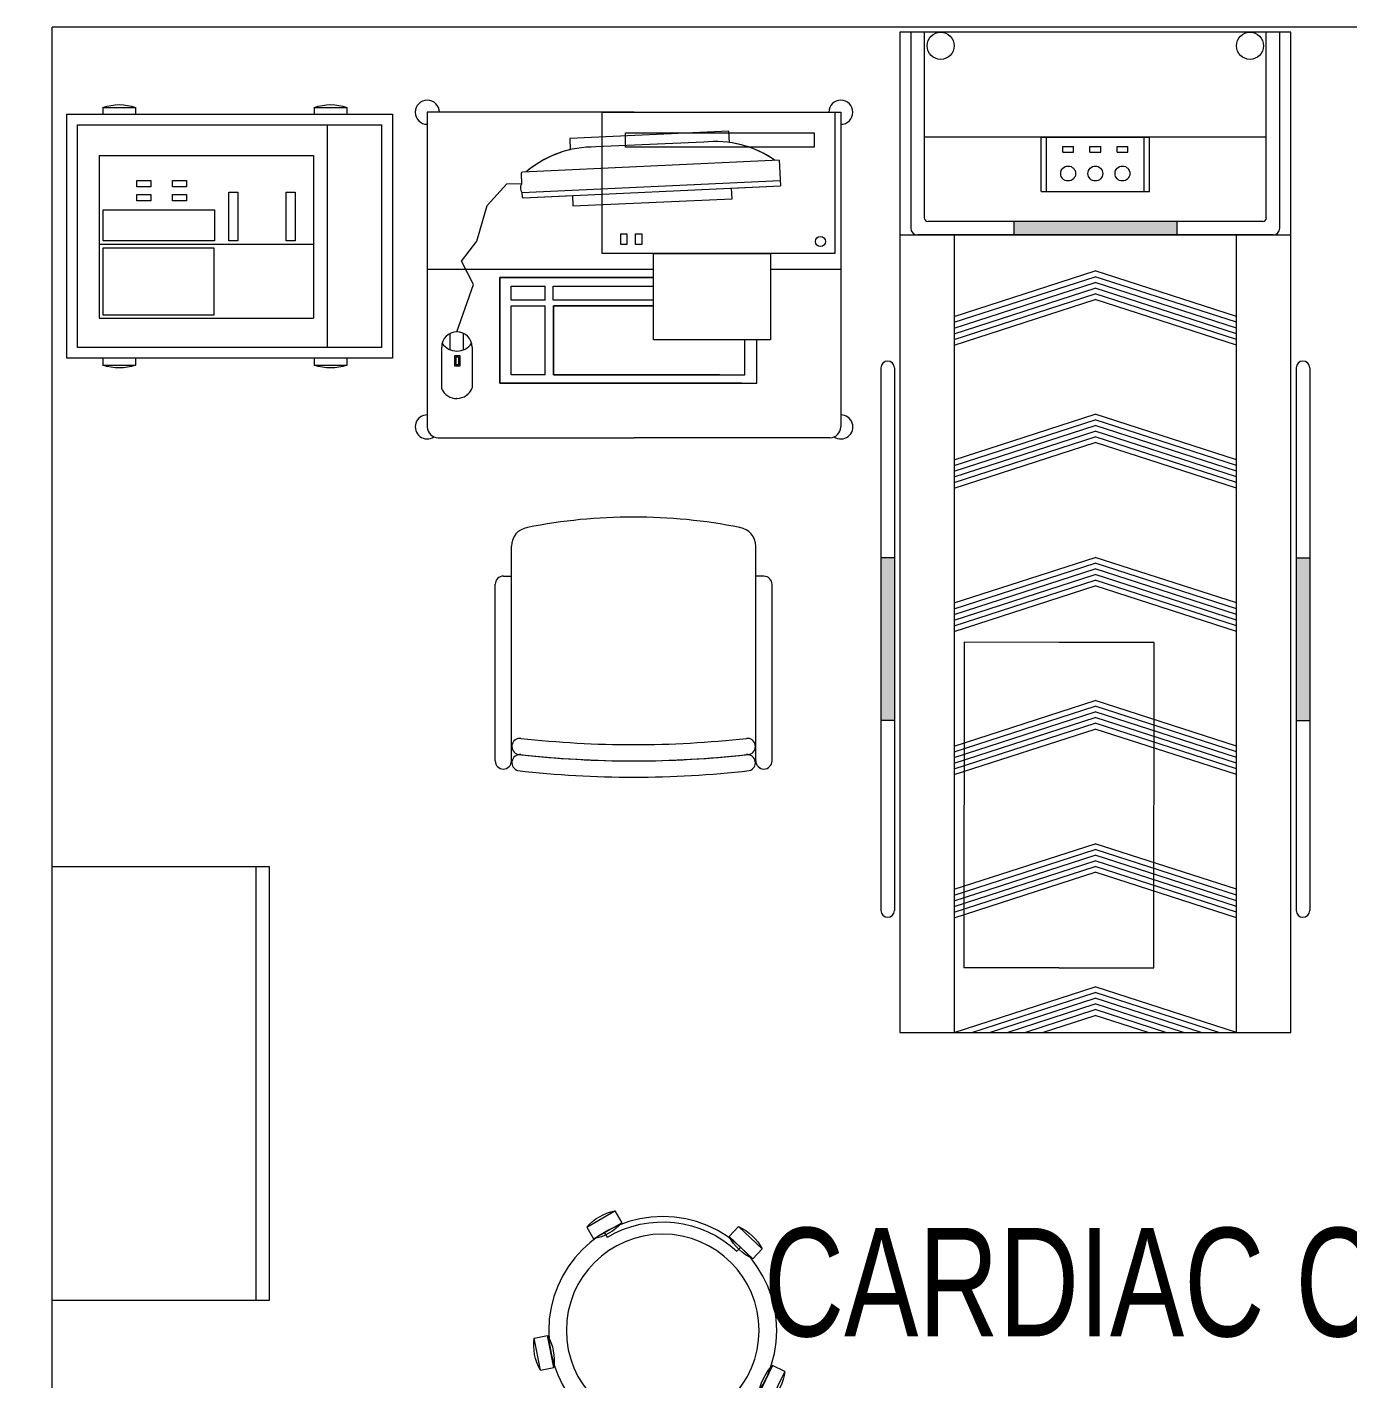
# Model space of a CAD drawing. Header units: millimetres. Extents: x -2143172 to 5255, y -610845 to 279739.
# Drawn here: x -1157859 to -1155425, y -590460 to -587968 of the extents above; entities that cross this region are included whole.
import ezdxf

# ---------------------------------------------------------------- set-up
doc = ezdxf.new("R2010")
doc.units = ezdxf.units.MM
doc.header["$LTSCALE"] = 30
doc.linetypes.add('DASHED', pattern=[0.75, 0.5, -0.25])
doc.linetypes.add('HIDDEN2', pattern=[0.1875, 0.125, -0.0625])
doc.layers.get('0').update_dxf_attribs({"lineweight": 5})
for name, color, linetype, lineweight in [('72_EGR_BASE_TEXT', 7, 'Continuous', 5), ('LOADING', 163, 'Continuous', 5), ('Walls', 32, 'Continuous', 5)]:
    doc.layers.add(name, color=color, linetype=linetype, lineweight=lineweight)
doc.styles.add('X3G_ENTITY_258862', font='swisscl.ttf', dxfattribs={"height": 200})

# ---------------------------------------------------------------- blocks, each defined once
blk = doc.blocks.new('ME19011A-P')
for p, q in [((-0.425, 0), (0.425, 0)), ((-0.425, 0), (-0.425, -0.015)), ((0.425, 0), (0.425, -0.015)), ((-0.425, -0.015), (0.425, -0.015)), ((-0.3675, -0.0198), (-0.2325, -0.0198)), ((-0.3675, -0.0198), (-0.3675, -0.0399)), ((-0.36, -0.015), (-0.36, -0.0198)), ((-0.24, -0.015), (-0.24, -0.0198)), ((-0.2325, -0.0198), (-0.2325, -0.0399)), ((-0.15, -0.015), (-0.15, -0.04)), ((0, -0.015), (0, -0.04)), ((0.1, -0.015), (0.1, -0.045)), ((0.2, -0.045), (0.2, -0.015)), ((0.2818, -0.015), (0.2484, -0.015)), ((0.2484, -0.0243), (0.2484, -0.015)), ((0.2818, -0.0243), (0.2484, -0.0243)), ((0.2818, -0.0243), (0.2818, -0.015)), ((0.3211, -0.015), (0.2877, -0.015)), ((0.2877, -0.015), (0.2877, -0.0531)), ((0.3211, -0.0243), (0.2877, -0.0243)), ((0.3211, -0.0531), (0.3211, -0.015)), ((0.3623, -0.015), (0.3289, -0.015)), ((0.3289, -0.015), (0.3289, -0.0531)), ((0.3623, -0.0243), (0.3289, -0.0243)), ((0.3623, -0.0531), (0.3623, -0.015)), ((0.3682, -0.0243), (0.3682, -0.015)), ((0.3682, -0.015), (0.4016, -0.015)), ((0.3682, -0.0243), (0.4016, -0.0243)), ((0.4016, -0.0243), (0.4016, -0.015)), ((-0.3675, -0.0399), (-0.2325, -0.0399)), ((-0.15, -0.025), (0, -0.025)), ((-0.15, -0.04), (-0.1187, -0.04)), ((-0.0887, -0.04), (-0.0637, -0.04)), ((-0.0606, -0.0371), (-0.0787, -0.0432)), ((-0.0787, -0.0432), (-0.077, -0.0497)), ((-0.0582, -0.046), (-0.077, -0.0497)), ((-0.0402, -0.0312), (-0.0496, -0.0337)), ((-0.047, -0.0434), (-0.0376, -0.0409)), ((-0.0376, -0.0409), (-0.0402, -0.0312)), ((-0.0379, -0.04), (0, -0.04)), ((0.1, -0.035), (0.2, -0.035)), ((0.1, -0.045), (0.2, -0.045)), ((0.2877, -0.0531), (0.3211, -0.0531)), ((0.3289, -0.0531), (0.3623, -0.0531))]:
    blk.add_line(p, q)
at = {"color": 8, "const_width": 0.000601}
for points in [[(0.3044, -0.0531, -0.184574), (0.2977, -0.0636, -1.44364), (0.2961, -0.0581, -0.837915), (0.2969, -0.0664, -0.30536), (0.2839, -0.062, -1.584726), (0.2894, -0.0609, -0.253153), (0.2827, -0.0684, -0.874198), (0.2775, -0.0585, -0.915253), (0.2791, -0.0658, -0.223821), (0.2683, -0.0644, -1.703343), (0.272, -0.0597, -0.588962), (0.2621, -0.068, -0.717795), (0.2625, -0.0581, -0.983104), (0.2645, -0.0644, -0.326362), (0.2534, -0.0609, -0.758716), (0.2609, -0.0514, -0.906186), (0.2593, -0.0565, -0.189488), (0.2526, -0.0522, -0.7948), (0.2613, -0.0423, -1.223996), (0.2574, -0.047, -0.072149), (0.2534, -0.0403, -0.645886), (0.2609, -0.0324, -1.366917), (0.2574, -0.0371, -0.078415), (0.2542, -0.0308, -0.723006), (0.2613, -0.0256, -1.105484), (0.2582, -0.0292, -0.221197), (0.2566, -0.0243, -0.221197)], [(0.3456, -0.0531, 0.184574), (0.3523, -0.0636, 1.44364), (0.3539, -0.0581, 0.837915), (0.3531, -0.0664, 0.30536), (0.3661, -0.062, 1.584726), (0.3606, -0.0609, 0.253153), (0.3673, -0.0684, 0.874198), (0.3725, -0.0585, 0.915253), (0.3709, -0.0658, 0.223821), (0.3817, -0.0644, 1.703343), (0.378, -0.0597, 0.588962), (0.3879, -0.068, 0.717795), (0.3875, -0.0581, 0.983104), (0.3855, -0.0644, 0.326362), (0.3966, -0.0609, 0.758716), (0.3891, -0.0514, 0.906186), (0.3907, -0.0565, 0.189488), (0.3974, -0.0522, 0.7948), (0.3887, -0.0423, 1.223996), (0.3926, -0.047, 0.072149), (0.3966, -0.0403, 0.645886), (0.3891, -0.0324, 1.366917), (0.3926, -0.0371, 0.078415), (0.3958, -0.0308, 0.723006), (0.3887, -0.0256, 1.105484), (0.3918, -0.0292, 0.221197), (0.3934, -0.0243, 0.221197)]]:
    blk.add_lwpolyline(points, format="xyb", dxfattribs=at)
blk.add_lwpolyline([(-0.1187, -0.0482), (-0.0887, -0.0482), (-0.0887, -0.0382), (-0.1187, -0.0382)], close=True)
blk.add_circle((-0.0537, -0.04), 0.0075)
for centre, radius, start, end in [((-0.1037, -0.04), 0.01, 10.4593, 169.5407), ((-0.1037, -0.04), 0.0075, 14.0075, 165.9925), ((-0.0537, -0.04), 0.01, 45, 180)]:
    blk.add_arc(centre, radius, start, end)
blk = doc.blocks.new('M.44.57.64')
at = {"layer": 'LOADING', "xscale": 1000.000000000002, "yscale": 1000.000000000002, "zscale": 1000.000000000002, "rotation": 225.9999036123427}
blk.add_blockref('ME19011A-P', (-80806.9, 16720.7), dxfattribs=at)
blk = doc.blocks.new('Attendant Chair')
at = {"layer": 'LOADING', "extrusion": (-1.21708e-09, -2.24007e-05, 1)}
for p, q in [((2608.55, -1165.73, 0), (2608.55, -1198.28, 0)), ((2611.55, -1165.73, 0), (2611.55, -1205.3, 0)), ((2656.55, -1165.73, 0), (2656.55, -1205.3, 0)), ((2658.05, -1164.23, 0), (2658.05, -1164.23, 0)), ((2659.55, -1165.73, 0), (2659.55, -1198.28, 0)), ((2610.05, -1199.78, 0), (2611.55, -1199.78, 0)), ((2658.05, -1199.78, 0), (2656.55, -1199.78, 0))]:
    blk.add_line(p, q, dxfattribs=at)
for centre, radius, start, end in [((2634.05, -1351.28, 0.03), 188.55, 83.5119, 96.4882), ((2610.05, -1165.73, 0.03), 1.5, 90, 180), ((2610.05, -1165.73, 0.03), 1.5, 0, 90), ((2613.12, -1165.39, 0.03), 1.5, 104.3864, 275.5209), ((2634.05, -1354.28, 0.03), 188.55, 83.5119, 96.4882), ((2634.05, -1353.22, 0.03), 187.49, 83.6341, 96.3659), ((2654.98, -1165.39, 0.03), 1.5, 264.4791, 75.6136), ((2658.05, -1165.73, 0.03), 1.5, 90, 180), ((2658.05, -1165.73, 0.03), 1.5, 0, 90), ((2613.12, -1168.39, 0.03), 1.5, 104.3864, 275.5209), ((2634.05, -1356.22, 0.03), 187.49, 83.6341, 96.3659), ((2654.98, -1168.39, 0.03), 1.5, 264.4791, 75.6136), ((2610.05, -1198.28, 0.03), 1.5, 180, 270), ((2658.05, -1198.28, 0.03), 1.5, 270, 0), ((2615.05, -1205.3, 0.03), 3.5, 180, 260.6557), ((2653.05, -1205.3, 0.03), 3.5, 279.3443, 0), ((2634.05, -1110.32, 0.03), 100.36, 258.7569, 281.2432)]:
    blk.add_arc(centre, radius, start, end, dxfattribs=at)
blk = doc.blocks.new('HF11772-P')
at = {"color": 0, "linetype": 'HIDDEN2'}
for p, q in [((0.6, 0.35), (0, 0.35)), ((0, 0.175), (0, 0.35)), ((0.6, 0.175), (0.6, 0.35))]:
    blk.add_line(p, q, dxfattribs=at)
at = {"color": 0}
for p, q in [((0, 0.175), (0, 0)), ((0.6, 0), (0.6, 0.175)), ((0, 0), (0.6, 0))]:
    blk.add_line(p, q, dxfattribs=at)
blk = doc.blocks.new('tredmill')
at = {"layer": 'LOADING'}
blk.add_hatch(color=256, dxfattribs=at).paths.add_polyline_path([(-955299.7, -388235.7), (-955299.7, -388260.7), (-954999.7, -388260.7), (-954999.7, -388235.7)])
h = blk.add_hatch(color=256, dxfattribs=at)
h.paths.add_polyline_path([(-955519.7, -388855.7), (-955544.7, -388855.7), (-955544.7, -389155.7), (-955519.7, -389155.7)])
h.paths.add_polyline_path([(-954779.7, -388855.7), (-954779.7, -389155.7), (-954754.7, -389155.7), (-954754.7, -388855.7)])
for p, q in [((-954789.7, -387887), (-955509.7, -387887)), ((-955509.7, -387887), (-955509.7, -388021.3)), ((-955489.7, -387887), (-955489.7, -388021.3)), ((-955464.7, -387887), (-955464.7, -388021.3)), ((-954834.7, -388021.3), (-954834.7, -387887)), ((-954809.7, -388021.3), (-954809.7, -387887)), ((-954789.7, -388021.3), (-954789.7, -387887)), ((-955999.4, -388034.5), (-956380.3, -388034.5)), ((-956380.3, -388034.5), (-956380.3, -388614.5)), ((-955999.4, -388034.5), (-955618.5, -388034.5)), ((-955618.5, -388034.5), (-955618.5, -388614.5)), ((-955509.7, -388021.3), (-955509.7, -389730.7)), ((-955489.7, -388021.3), (-955489.7, -388248.2)), ((-955464.7, -388021.3), (-955464.7, -388229)), ((-954834.7, -388229), (-954834.7, -388021.3)), ((-954809.7, -388248.2), (-954809.7, -388021.3)), ((-954789.7, -389730.7), (-954789.7, -388021.3)), ((-955824.6, -388069.3), (-956117.7, -388082.6)), ((-955824.6, -388069.3), (-956117.7, -388082.6)), ((-956117.7, -388082.6), (-956116.8, -388103.5)), ((-956117.7, -388082.6), (-956116.8, -388103.4)), ((-955823.6, -388090.2), (-955824.6, -388069.3)), ((-955823.6, -388090.2), (-955824.6, -388069.3)), ((-954834.7, -388080.7), (-955464.7, -388080.7)), ((-955249.7, -388180.7), (-955249.7, -388080.7)), ((-955249.7, -388080.7), (-955049.7, -388080.7)), ((-955239.7, -388180.7), (-955239.7, -388080.7)), ((-955059.7, -388180.7), (-955059.7, -388080.7)), ((-955049.7, -388180.7), (-955049.7, -388080.7)), ((-955870.9, -388089.5), (-956069.8, -388098.5)), ((-955209.7, -388097.8), (-955189.7, -388097.8)), ((-955209.7, -388107.8), (-955209.7, -388097.8)), ((-955209.7, -388107.8), (-955189.7, -388107.8)), ((-955189.7, -388107.8), (-955189.7, -388097.8)), ((-955159.7, -388107.8), (-955159.7, -388097.8)), ((-955159.7, -388097.8), (-955139.7, -388097.8)), ((-955159.7, -388107.8), (-955139.7, -388107.8)), ((-955139.7, -388107.8), (-955139.7, -388097.8)), ((-955109.7, -388107.8), (-955109.7, -388097.8)), ((-955109.7, -388097.8), (-955089.7, -388097.8)), ((-955109.7, -388107.8), (-955089.7, -388107.8)), ((-955089.7, -388107.8), (-955089.7, -388097.8)), ((-955731.8, -388123), (-956205.2, -388144.7)), ((-955731.8, -388123), (-955729.7, -388170.3)), ((-956207.2, -388146.8), (-956207, -388167.2)), ((-956207.2, -388146.8), (-956207, -388167.2)), ((-956206, -388182.2), (-955730.1, -388160.3)), ((-956198, -388144.3), (-956205.2, -388144.7)), ((-956269.8, -388206.2), (-956233.5, -388166.4)), ((-956233.5, -388166.4), (-956207, -388166.1)), ((-956206, -388182.2), (-956205.4, -388190.1)), ((-956206, -388182.2), (-956205.4, -388190.1)), ((-956203.2, -388192), (-955729.5, -388170.3)), ((-956203.2, -388192), (-956113, -388187.9)), ((-956113, -388187.9), (-956112.1, -388207.2)), ((-956113, -388187.9), (-956112.1, -388207.2)), ((-955819.8, -388174.4), (-955729.5, -388170.3)), ((-955818.9, -388193.9), (-955819.8, -388174.4)), ((-955818.9, -388193.9), (-955819.8, -388174.4)), ((-955249.7, -388180.7), (-955049.7, -388180.7)), ((-956288.8, -388271.9), (-956269.8, -388206.2)), ((-956112.1, -388207.2), (-955818.9, -388193.9)), ((-956112.1, -388207.2), (-955818.9, -388193.9)), ((-954841.3, -388235.7), (-955458, -388235.7)), ((-955299.7, -388235.7), (-955299.7, -388260.7)), ((-954999.7, -388235.7), (-954999.7, -388260.7)), ((-955509.7, -388260.7), (-954789.7, -388260.7)), ((-954822.2, -388260.7), (-955477.2, -388260.7)), ((-955409.7, -388260.7), (-955409.7, -389730.7)), ((-954889.7, -389730.7), (-954889.7, -388260.7)), ((-956317.3, -388309), (-956288.8, -388271.9)), ((-956294.9, -388352.2), (-956317.3, -388309)), ((-955963.8, -388324.5), (-956380.3, -388324.5)), ((-955618.5, -388324.5), (-955747.8, -388324.5)), ((-955409.7, -388411.1), (-955149.7, -388327.1)), ((-955409.7, -388421.6), (-955149.7, -388337.6)), ((-954889.7, -388411.1), (-955149.7, -388327.1)), ((-954889.7, -388421.6), (-955149.7, -388337.6)), ((-956325.8, -388439.3), (-956294.9, -388352.2)), ((-956246.5, -388339.3), (-955963.8, -388339.3)), ((-956246.5, -388533.8), (-956246.5, -388339.3)), ((-955963.8, -388339.3), (-956246.5, -388339.3)), ((-956246.5, -388339.3), (-956246.5, -388533.8)), ((-956225.7, -388354.9), (-956163.3, -388354.9)), ((-956225.7, -388380.9), (-956225.7, -388354.9)), ((-956163.3, -388380.9), (-956163.3, -388354.9)), ((-955409.7, -388432.2), (-955149.7, -388348.1)), ((-955409.7, -388442.7), (-955149.7, -388358.6)), ((-954889.7, -388432.2), (-955149.7, -388348.1)), ((-954889.7, -388442.7), (-955149.7, -388358.6)), ((-956163.3, -388380.9), (-956225.7, -388380.9)), ((-955963.8, -388380.9), (-956148.7, -388380.9)), ((-955409.7, -388453.2), (-955149.7, -388369.1)), ((-955409.7, -388463.7), (-955149.7, -388379.6)), ((-954889.7, -388453.2), (-955149.7, -388369.1)), ((-954889.7, -388463.7), (-955149.7, -388379.6)), ((-956225.7, -388518.2), (-956225.7, -388391.3)), ((-956225.7, -388391.3), (-956163.3, -388391.3)), ((-956163.3, -388518.2), (-956163.3, -388391.3)), ((-956147.7, -388391.3), (-955963.8, -388391.3)), ((-956147.7, -388518.2), (-956147.7, -388391.3)), ((-956338.1, -388472.3), (-956338.1, -388442.2)), ((-956313.4, -388472.3), (-956313.4, -388442.2)), ((-955544.7, -388505.7), (-955544.7, -389505.7)), ((-955519.7, -388505.7), (-955519.7, -389505.7)), ((-954779.7, -388505.7), (-954779.7, -389505.7)), ((-954754.7, -388505.7), (-954754.7, -389505.7)), ((-955801.1, -388533.8), (-956246.5, -388533.8)), ((-956246.5, -388533.8), (-955801.1, -388533.8)), ((-956163.3, -388518.2), (-956225.7, -388518.2)), ((-955841.9, -388518.2), (-956147.7, -388518.2)), ((-955409.7, -388675), (-955149.7, -388591)), ((-955409.7, -388685.6), (-955149.7, -388601.5)), ((-955409.7, -388696.1), (-955149.7, -388612)), ((-954889.7, -388675), (-955149.7, -388591)), ((-954889.7, -388685.6), (-955149.7, -388601.5)), ((-954889.7, -388696.1), (-955149.7, -388612)), ((-956360.3, -388634.5), (-955999.4, -388634.5)), ((-955638.5, -388634.5), (-955999.4, -388634.5)), ((-955409.7, -388706.6), (-955149.7, -388622.5)), ((-955409.7, -388717.1), (-955149.7, -388633)), ((-954889.7, -388706.6), (-955149.7, -388622.5)), ((-954889.7, -388717.1), (-955149.7, -388633)), ((-955409.7, -388727.6), (-955149.7, -388643.5)), ((-954889.7, -388727.6), (-955149.7, -388643.5)), ((-955519.7, -388855.7), (-955544.7, -388855.7)), ((-955409.7, -388939), (-955149.7, -388854.9)), ((-954889.7, -388939), (-955149.7, -388854.9)), ((-954779.7, -388855.7), (-954754.7, -388855.7)), ((-955409.7, -388949.5), (-955149.7, -388865.4)), ((-955409.7, -388960), (-955149.7, -388875.9)), ((-954889.7, -388949.5), (-955149.7, -388865.4)), ((-954889.7, -388960), (-955149.7, -388875.9)), ((-955409.7, -388970.5), (-955149.7, -388886.4)), ((-955409.7, -388981), (-955149.7, -388896.9)), ((-955409.7, -388991.5), (-955149.7, -388907.4)), ((-954889.7, -388970.5), (-955149.7, -388886.4)), ((-954889.7, -388981), (-955149.7, -388896.9)), ((-954889.7, -388991.5), (-955149.7, -388907.4)), ((-955409.7, -389202.9), (-955149.7, -389118.8)), ((-955409.7, -389213.4), (-955149.7, -389129.3)), ((-954889.7, -389202.9), (-955149.7, -389118.8)), ((-954889.7, -389213.4), (-955149.7, -389129.3)), ((-955519.7, -389155.7), (-955544.7, -389155.7)), ((-955409.7, -389223.9), (-955149.7, -389139.8)), ((-955409.7, -389234.4), (-955149.7, -389150.3)), ((-954889.7, -389223.9), (-955149.7, -389139.8)), ((-954889.7, -389234.4), (-955149.7, -389150.3)), ((-954779.7, -389155.7), (-954754.7, -389155.7)), ((-955409.7, -389244.9), (-955149.7, -389160.8)), ((-955409.7, -389255.4), (-955149.7, -389171.3)), ((-954889.7, -389244.9), (-955149.7, -389160.8)), ((-954889.7, -389255.4), (-955149.7, -389171.3)), ((-955409.7, -389466.8), (-955149.7, -389382.7)), ((-954889.7, -389466.8), (-955149.7, -389382.7)), ((-955409.7, -389477.3), (-955149.7, -389393.2)), ((-955409.7, -389487.8), (-955149.7, -389403.7)), ((-954889.7, -389477.3), (-955149.7, -389393.2)), ((-954889.7, -389487.8), (-955149.7, -389403.7)), ((-955409.7, -389498.3), (-955149.7, -389414.2)), ((-955409.7, -389508.8), (-955149.7, -389424.7)), ((-954889.7, -389498.3), (-955149.7, -389414.2)), ((-954889.7, -389508.8), (-955149.7, -389424.7)), ((-955409.7, -389519.3), (-955149.7, -389435.2)), ((-954889.7, -389519.3), (-955149.7, -389435.2)), ((-955409.7, -389730.7), (-955149.7, -389646.6)), ((-955377.2, -389730.7), (-955149.7, -389657.1)), ((-954889.7, -389730.7), (-955149.7, -389646.6)), ((-954922.2, -389730.7), (-955149.7, -389657.1)), ((-955344.7, -389730.7), (-955149.7, -389667.6)), ((-955312.2, -389730.7), (-955149.7, -389678.1)), ((-954954.7, -389730.7), (-955149.7, -389667.6)), ((-954987.2, -389730.7), (-955149.7, -389678.1)), ((-955279.7, -389730.7), (-955149.7, -389688.6)), ((-955247.2, -389730.7), (-955149.7, -389699.2)), ((-955019.7, -389730.7), (-955149.7, -389688.6)), ((-955052.2, -389730.7), (-955149.7, -389699.2)), ((-955509.7, -389730.7), (-954789.7, -389730.7))]:
    blk.add_line(p, q, dxfattribs=at)
for points in [[(-955629.7, -388294.8), (-956058, -388294.8), (-956058, -388034.5), (-955629.7, -388034.5)], [(-955667.7, -388098.7), (-956015, -388098.7), (-956015, -388072.4), (-955667.7, -388072.4)], [(-956012.4, -388278.4), (-956023.9, -388278.4), (-956023.9, -388258.4), (-956012.4, -388258.4)], [(-955985.2, -388278.4), (-955996.6, -388278.4), (-955996.6, -388258.4), (-955985.2, -388258.4)], [(-955747.8, -388454), (-955963.8, -388454), (-955963.8, -388294.8), (-955747.8, -388294.8)], [(-956320.2, -388502.4), (-956329.3, -388502.4), (-956329.3, -388482.9), (-956320.2, -388482.9)], [(-956322.7, -388499.9), (-956326.8, -388499.9), (-956326.8, -388485.4), (-956322.7, -388485.4)]]:
    blk.add_lwpolyline(points, close=True, dxfattribs=at)
for points in [[(-955963.8, -388339.3), (-956246.5, -388339.3), (-956246.5, -388533.8), (-955773.3, -388533.8), (-955773.3, -388454)], [(-955963.8, -388380.9), (-956148.7, -388380.9), (-956148.7, -388354.9), (-955963.8, -388354.9)], [(-955963.8, -388391.3), (-956147.7, -388391.3), (-956147.7, -388518.5), (-955795.1, -388518.5), (-955795.1, -388454)], [(-956353.8, -388543.8), (-956353.8, -388467.3)], [(-956297.8, -388467.3), (-956297.8, -388542.4)], [(-956325.8, -388562.1), (-956326.3, -388562.1)]]:
    blk.add_lwpolyline(points, dxfattribs=at)
for centre, radius in [((-955434.6, -387912), 25), ((-954864.7, -387912), 25), ((-955199.7, -388147.4), 13.7), ((-955149.7, -388147.4), 13.7), ((-955099.7, -388147.4), 13.7), ((-955656, -388272.7), 9.18)]:
    blk.add_circle(centre, radius, dxfattribs=at)
for centre, radius, start, end in [((-956380.3, -388034.5), 22.2, 0, 270), ((-955618.5, -388034.5), 22.2, 270, 180), ((-955850.1, -388281.3), 192.9, 54.9564, 96.199), ((-956073.2, -388291.4), 192.9, 89.0011, 130.3267), ((-956073.2, -388291.4), 192.9, 103.0799, 130.3268), ((-955850.1, -388281.3), 192.9, 54.9564, 82.1216), ((-956205.1, -388146.7), 2.08, 92.6241, 180.6241), ((-956205.1, -388146.7), 2.08, 92.6241, 180.6241), ((-956195, -388173.9), 13.8, 150.5606, 216.8112), ((-956195, -388173.9), 13.8, 150.5606, 216.8112), ((-956203.3, -388189.9), 2.08, 184.6241, 272.6239), ((-956203.3, -388189.9), 2.08, 184.6241, 272.6239), ((-955458, -388229), 6.68, 180, 270), ((-954841.3, -388229), 6.68, 270, 0), ((-955477.2, -388248.2), 12.5, 180, 270), ((-954822.2, -388248.2), 12.5, 270, 0), ((-956325.8, -388467.3), 28, 0, 180), ((-956325.8, -388441.7), 33, 214.6644, 325.3356), ((-955532.2, -388505.7), 12.5, 0, 180), ((-954767.2, -388505.7), 12.5, 0, 180), ((-956326.1, -388531.9), 30.2, 203.3421, 339.5419), ((-956380.3, -388614.5), 22.2, 90, 303.6936), ((-955618.5, -388614.5), 22.2, 236.3067, 90), ((-956360.3, -388614.5), 20, 180, 270), ((-955638.5, -388614.5), 20, 270, 0), ((-955532.2, -389505.7), 12.5, 180, 0), ((-954767.2, -389505.7), 12.5, 180, 0)]:
    blk.add_arc(centre, radius, start, end, dxfattribs=at)
at = {"layer": 'LOADING', "xscale": 10, "yscale": 10, "zscale": 10, "rotation": 180}
blk.add_blockref('Attendant Chair', (-929659.7, -400887.4), dxfattribs=at)
at = {"layer": 'LOADING', "extrusion": (-3.71389e-28, -3.9656e-29, -1), "xscale": -999.9999999999989, "yscale": 999.9999999999989, "zscale": -999.9999999999989, "rotation": 270.0555933617624}
blk.add_blockref('HF11772-P', (955041.7, -389611.8, 0), dxfattribs=at)
blk = doc.blocks.new('GF21027-P')
at = {"color": 0}
for p, q in [((0.4, 0.4), (-0.4, 0.4)), ((-0.4, 0.4), (-0.4, 0)), ((0.4, 0), (0.4, 0.4)), ((-0.4, 0.025), (0.4, 0.025)), ((-0.4, 0), (0.4, 0))]:
    blk.add_line(p, q, dxfattribs=at)
blk = doc.blocks.new('HF10037B-P')
at = {"color": 0}
for p, q in [((0.2459, 0.134), (0.1859, 0.134)), ((0.1859, 0.134), (0.1859, 0.109)), ((0.2459, 0.134), (0.2459, 0.109)), ((0.2459, 0.109), (0.1859, 0.109)), ((0, 0), (-0.0142, -0.0583)), ((0, 0), (0.0243, -0.0059)), ((0.0243, -0.0059), (0.01, -0.0642)), ((0.4071, -0.0094), (0.431, -0.0018)), ((0.4071, -0.0094), (0.4255, -0.0665)), ((0.431, -0.0018), (0.4493, -0.0589)), ((0.4069, -0.0417), (0.4165, -0.0387)), ((-0.0142, -0.0583), (0.01, -0.0642)), ((0.4255, -0.0665), (0.4493, -0.0589)), ((0.0524, -0.2725), (0.0674, -0.2525)), ((0.0524, -0.2725), (0.1004, -0.3085)), ((0.0674, -0.2525), (0.1154, -0.2885)), ((0.3125, -0.2897), (0.362, -0.2558)), ((0.3267, -0.268), (0.3323, -0.2763)), ((0.3761, -0.2764), (0.362, -0.2558)), ((0.1004, -0.3085), (0.1154, -0.2885)), ((0.3266, -0.3103), (0.3125, -0.2897)), ((0.3266, -0.3103), (0.3761, -0.2764))]:
    blk.add_line(p, q, dxfattribs=at)
for radius in [0.21, 0.1775]:
    blk.add_circle((0.2161, -0.1014), radius, dxfattribs=at)
for centre, radius, start, end in [((0.2159, 0.0465), 0.0925, 71.0754, 108.9246), ((0.2159, 0.1965), 0.0925, 251.0754, 288.9246), ((0.0779, -0.0499), 0.0925, 147.3419, 185.1912), ((-0.0678, -0.0143), 0.0925, 327.3419, 5.1912), ((0.4996, -0.0113), 0.0925, 178.8412, 216.6904), ((0.3568, -0.057), 0.0925, 358.8412, 36.6904), ((0.2161, -0.1014), 0.2, 303.6037, 17.3657), ((0.1289, -0.2205), 0.0925, 214.1875, 252.0368), ((0.0389, -0.3404), 0.0925, 34.1875, 72.0368), ((0.3867, -0.3449), 0.0925, 105.5121, 143.3614), ((0.3019, -0.2212), 0.0925, 285.5121, 323.3614)]:
    blk.add_arc(centre, radius, start, end, dxfattribs=at)
blk = doc.blocks.new('HF10647-P')
for p, q in [((0.6, 0.45), (0, 0.45)), ((0, 0.45), (0, 0)), ((0.0669, 0.45), (0.0669, 0.4629)), ((0.0669, 0.4629), (0.1269, 0.4629)), ((0.1269, 0.45), (0.1269, 0.4629)), ((0.4562, 0.45), (0.4562, 0.4629)), ((0.4562, 0.4629), (0.5162, 0.4629)), ((0.5162, 0.45), (0.5162, 0.4629)), ((0.6, 0), (0.6, 0.45)), ((0.02, 0.43), (0.02, 0.02)), ((0.58, 0.43), (0.02, 0.43)), ((0.58, 0.02), (0.58, 0.43)), ((0, 0), (0.6, 0)), ((0.02, 0.02), (0.58, 0.02)), ((0.0669, -0.0124), (0.0669, 0)), ((0.1269, -0.0124), (0.1269, 0)), ((0.4562, -0.0124), (0.4562, 0)), ((0.5162, -0.0124), (0.5162, 0)), ((0.0669, -0.0124), (0.1269, -0.0124)), ((0.4562, -0.0124), (0.5162, -0.0124))]:
    blk.add_line(p, q)
at = {"linetype": 'DASHED'}
blk.add_line((0.48, 0.02), (0.48, 0.43), dxfattribs=at)
for centre, start, end in [((0.0969, 0.3754), 71.0754, 108.9246), ((0.4862, 0.3754), 71.0754, 108.9246), ((0.0969, 0.0751), 251.0754, 288.9246), ((0.4862, 0.0751), 251.0754, 288.9246)]:
    blk.add_arc(centre, 0.0925, start, end)
blk = doc.blocks.new('ME11129-P')
for p, q in [((0, 0.3), (0.395, 0.3)), ((0, 0), (0, 0.3)), ((0.395, 0), (0.395, 0.3)), ((0, 0.1631), (0.395, 0.1631)), ((0, 0), (0.395, 0))]:
    blk.add_line(p, q)
for points in [[(0.0075, 0.2943), (0.0075, 0.1703), (0.2112, 0.1703), (0.2112, 0.2943)], [(0.0075, 0.1574), (0.0075, 0.1), (0.2124, 0.1), (0.2124, 0.1574)], [(0.2393, 0.1574), (0.2393, 0.0673), (0.2557, 0.0673), (0.2557, 0.1574)], [(0.3447, 0.1574), (0.3447, 0.0673), (0.3611, 0.0673), (0.3611, 0.1574)], [(0.0696, 0.0837), (0.0696, 0.072), (0.0953, 0.072), (0.0953, 0.0837)], [(0.1351, 0.0837), (0.1351, 0.072), (0.1609, 0.072), (0.1609, 0.0837)], [(0.0696, 0.0579), (0.0696, 0.0462), (0.0953, 0.0462), (0.0953, 0.0579)], [(0.1351, 0.0579), (0.1351, 0.0462), (0.1609, 0.0462), (0.1609, 0.0579)]]:
    blk.add_lwpolyline(points, close=True)
blk = doc.blocks.new('emergency trolley')
at = {"layer": 'LOADING', "lineweight": 0, "extrusion": (-8.32957e-23, -4.54131e-15, -1), "xscale": 1000, "yscale": 1000, "zscale": 1000, "rotation": 180.000000000946}
blk.add_blockref('HF10647-P', (951241.3, -396513.1, 0), dxfattribs=at)
at = {"layer": 'LOADING', "linetype": 'HIDDEN2', "ltscale": 5000, "extrusion": (8.55145e-16, -4.19218e-15, -1), "xscale": 1000.000000000001, "yscale": 1000.000000000001, "zscale": 1000.000000000001, "rotation": 180.0001913008752}
blk.add_blockref('ME11129-P', (951181.6, -396589.5, 0), dxfattribs=at)

msp = doc.modelspace()

# ---------------------------------------------------------------- linework, layer by layer
at = {"layer": 'Walls'}
for p in [(-1152312.5, -587968.1, 0.1), (-1157812.5, -591478.1, 0.1)]:
    msp.add_line(p, (-1157812.5, -587968.1, 0.1), dxfattribs=at)

# ---------------------------------------------------------------- block references
at = {"layer": 'LOADING'}
for name, p in [('tredmill', (-200741.1, -200090.7, 0.1)), ('emergency trolley', (-206544.4, -191615.5, 0.1))]:
    msp.add_blockref(name, p, dxfattribs=at)
at = {"layer": 'LOADING', "xscale": -1, "rotation": 135.9999036123427}
msp.add_blockref('M.44.57.64', (-1088169.7, -632869.6, 0.1), dxfattribs=at)
at = {"layer": 'LOADING', "color": 1, "xscale": -1000, "yscale": 1000, "zscale": 1000, "rotation": 89.99999997908817}
msp.add_blockref('GF21027-P', (-1157412.5, -589915.6, 0.1), dxfattribs=at)
at = {"layer": 'LOADING', "extrusion": (1.16581e-09, 2.75759e-10, -1), "xscale": 999.9999999999997, "yscale": 999.9999999999997, "zscale": 999.9999999999997, "rotation": 115.7813125359262}
msp.add_blockref('HF10037B-P', (1156690.4, -590609.3, -0.1), dxfattribs=at)

# ---------------------------------------------------------------- texts
at = {"layer": '72_EGR_BASE_TEXT', "insert": (-1154445.6, -590181.5, 0.1), "char_height": 200, "attachment_point": 2, "style": 'X3G_ENTITY_258862'}
msp.add_mtext('CARDIAC CONSULT ROOM/STRESS TEST', dxfattribs=at)

doc.saveas('drawing.dxf')
